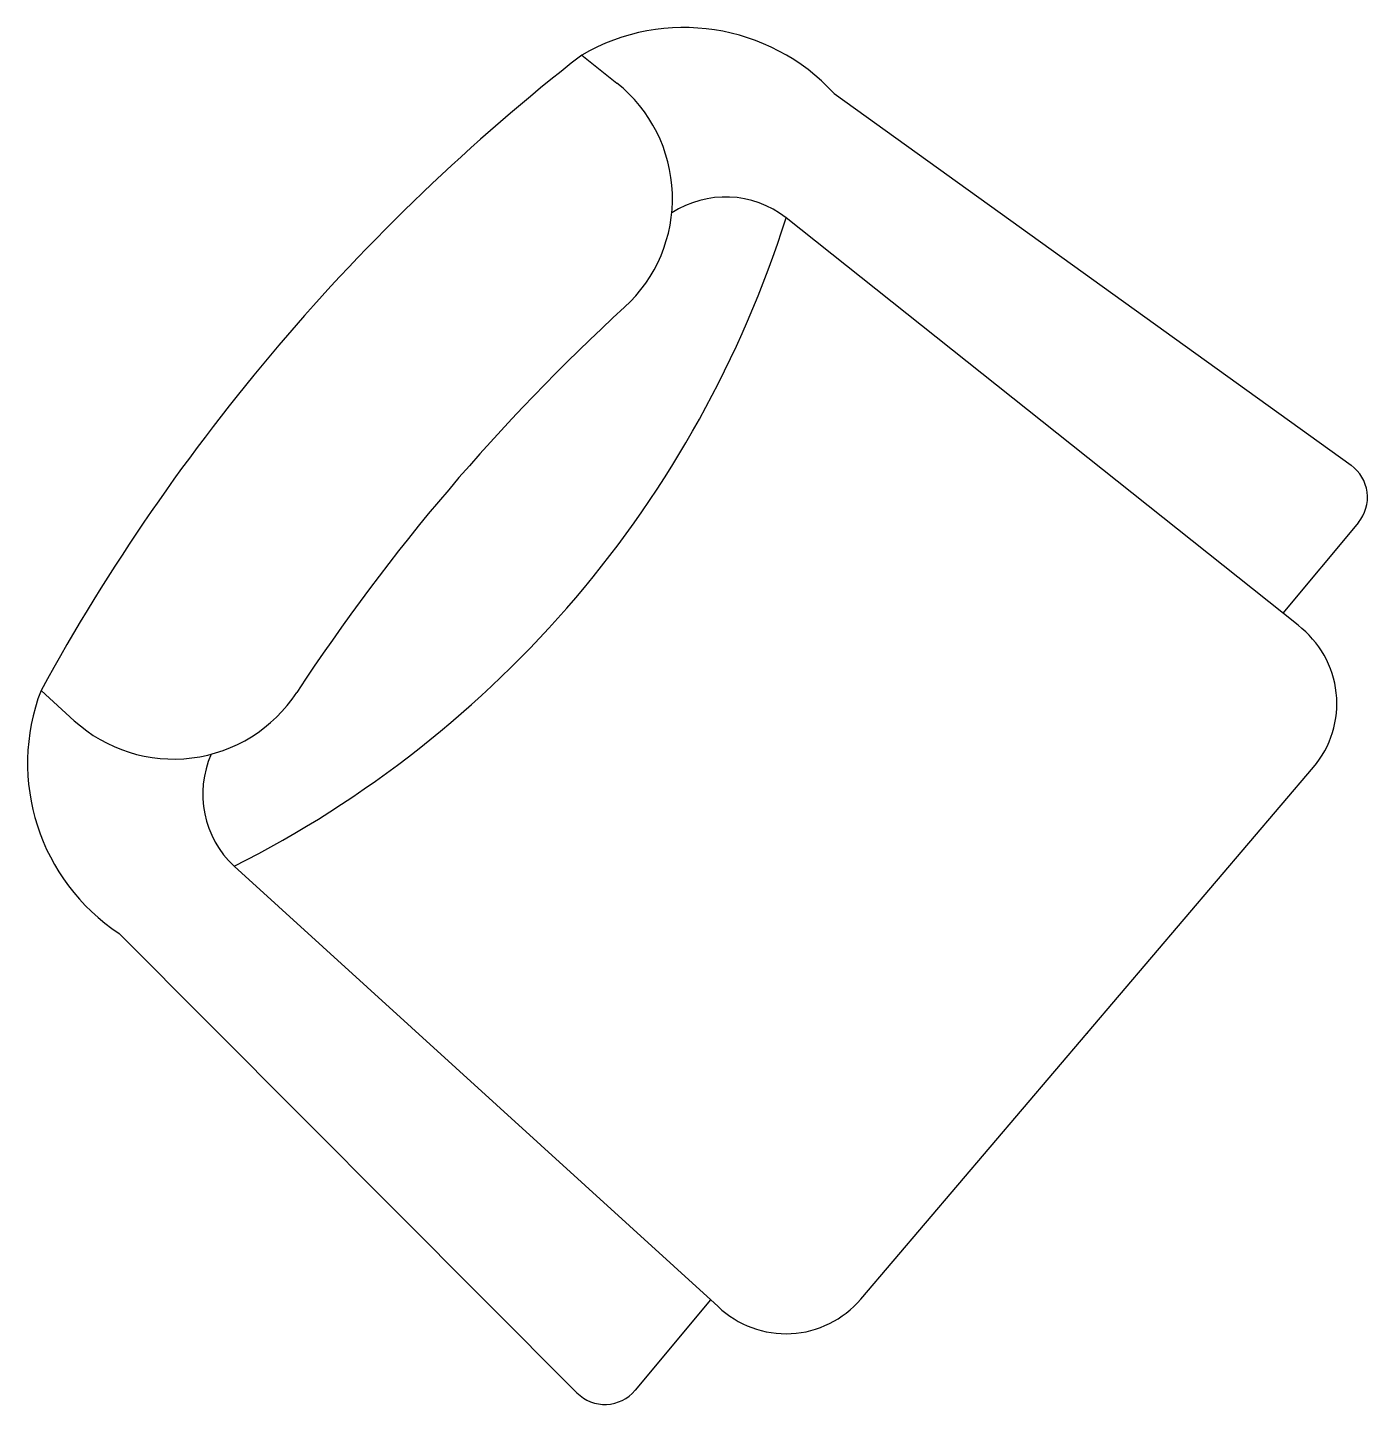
# Model space of a CAD drawing. Extents: x 83.744 to 84.562, y 20.509 to 21.349.
import ezdxf

# ---------------------------------------------------------------- set-up
doc = ezdxf.new("R2010")
doc.units = 0
doc.header["$MEASUREMENT"] = 0
doc.layers.add('MOBILIA', color=2, linetype='CONTINUOUS')
doc.layers.add('MOBILIARIO', color=11, linetype='CONTINUOUS')

msp = doc.modelspace()

# ---------------------------------------------------------------- linework, layer by layer
at = {"layer": 'MOBILIA'}
for p, q in [((84.0827, 21.33258), (84.10419, 21.31548)), ((84.23681, 21.30915), (84.55247, 21.08218)), ((84.55689, 21.04733), (84.51072, 20.99194)), ((83.77291, 20.9263), (83.75261, 20.94477)), ((83.80033, 20.7964), (84.07983, 20.51598)), ((84.16137, 20.57286), (84.11527, 20.51755))]:
    msp.add_line(p, q, dxfattribs=at)
msp.add_lwpolyline([(83.85653, 20.90588, 0.320836), (83.87053, 20.83748), (84.16604, 20.56862, 0.430564), (84.25309, 20.57319), (84.52945, 20.89784, 0.430564), (84.52006, 20.98451), (84.20746, 21.23329, 0.320836), (84.13771, 21.23619)], format="xyb", dxfattribs=at)
for centre, radius, start, end in [((84.14517, 21.22493), 0.12446, 42.58234, 120.12481), ((84.8563, 20.33973), 1.25865, 127.92432, 151.26841), ((84.04815, 21.24506), 0.09, 312.47492, 51.48506), ((84.9504, 20.25956), 1.24614, 132.47492, 146.71326), ((84.53846, 21.0627), 0.024, 320.1851, 54.28279), ((83.86884, 20.90031), 0.12446, 159.06338, 236.60584), ((83.83347, 20.99287), 0.09, 227.70313, 326.71326), ((84.09683, 20.53292), 0.024, 224.9054, 320.1851)]:
    msp.add_arc(centre, radius, start, end, dxfattribs=at)
msp.add_point((84.39127, 20.73552), dxfattribs=at)
at = {"layer": 'MOBILIARIO'}
msp.add_arc((83.56992, 21.43469), 0.66859, 296.71897, 342.46922, dxfattribs=at)

doc.saveas('drawing.dxf')
